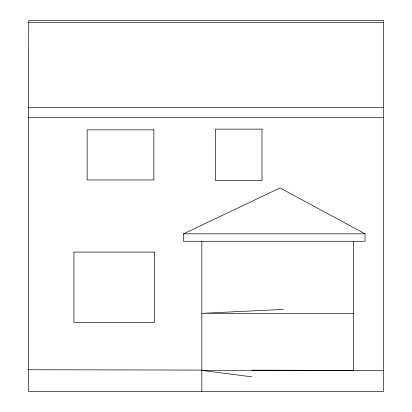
<?xml version="1.0" encoding="UTF-8"?>
<svg xmlns="http://www.w3.org/2000/svg" width="412" height="412" viewBox="0 0 412 412"><rect width="100%" height="100%" fill="white"/><g stroke="black" fill="none" stroke-linecap="round" stroke-linejoin="round"><path stroke-width="0.62" d="M28.443 369.739L28.727 20.6L383.557 20.6L383.557 391.4L28.443 391.4L28.443 369.739L201.844 370.084M183.572 233.831L280.031 187.944L365.053 233.831L365.053 241.278L183.572 241.278L183.572 233.831L365.053 233.831M283.096 309.427L201.844 313.336L353.542 313.336M28.727 22.542L383.557 22.542M28.727 107.584L383.557 107.584M28.727 117.708L383.557 117.708M251.969 370.182L383.557 370.445M251.763 376.846L201.844 370.383L353.542 370.383L353.542 241.278M201.844 241.278L201.844 391.4M261.986 129.136L215.497 129.136L215.497 180.631L261.986 180.631L261.986 129.136M153.872 129.857L87.159 129.857L87.159 179.962L153.872 179.962L153.872 129.857M154.644 252.098L73.939 252.098L73.939 322.642L154.644 322.642L154.644 252.098"/></g></svg>
